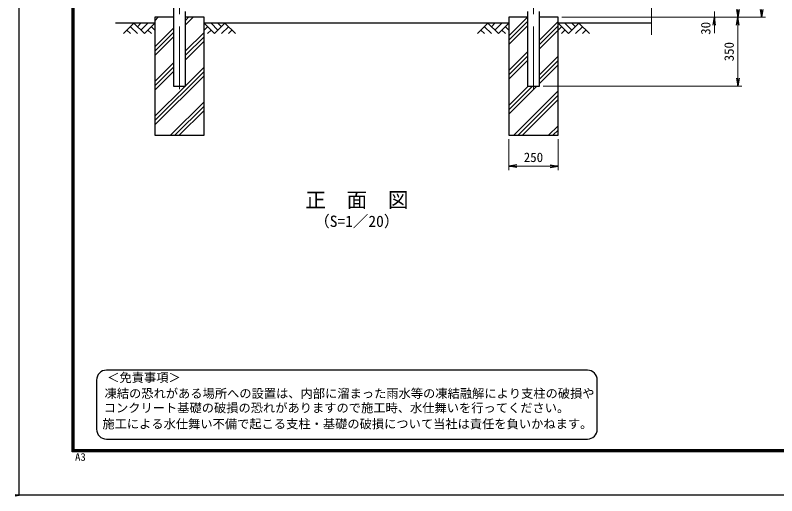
# Model space of a CAD drawing. Units: millimetres, scale not verified. Extents: x -4210 to 4210, y -2971 to 2972.
# Drawn here: x -4210 to -337, y -2971 to -528 of the extents above; entities that cross this region are included whole.
import ezdxf
from ezdxf.enums import TextEntityAlignment as Align

# ---------------------------------------------------------------- set-up
doc = ezdxf.new("R2010")
doc.units = ezdxf.units.MM
doc.header["$LTSCALE"] = 10
doc.linetypes.add('USER1', pattern=[50.8, 31.75, -6.35, 6.35, -6.35])
for name, color, linetype, lineweight in [('0-0_D-STR1', 1, 'Continuous', 25), ('0-2_D-BMK', 2, 'USER1', 13), ('0-4_D-STR-DIM', 7, 'Continuous', 13), ('0-5_0', 7, 'Continuous', 25), ('0-7_D-DCR-HCH', 7, 'Continuous', 13), ('0-8_D-STR4', 7, 'Continuous', 25), ('0-9_D-BGD', 7, 'Continuous', 25), ('0-B_D-TTL-TXT', 7, 'Continuous', 25), ('0-C_D-TTL', 7, 'Continuous', 25)]:
    doc.layers.add(name, color=color, linetype=linetype, lineweight=lineweight)
doc.styles.add('ＭＳ ゴシック', font='')
doc.styles.get('ＭＳ ゴシック').set_extended_font_data('MS Gothic')

# ---------------------------------------------------------------- blocks, each defined once
blk = doc.blocks.new('_Open')
at = {"layer": '0-5_0'}
blk.add_line((-10, 1.667), (0, 0), dxfattribs=at)
blk.add_lwpolyline([(-10, -1.667), (0, 0), (-10, 0)], dxfattribs=at)

msp = doc.modelspace()

# ---------------------------------------------------------------- linework, layer by layer
at = {"layer": '0-0_D-STR1'}
for points in [[(-3404.9, 1718.33), (-3404.9, -888.11), (-3344.4, -888.11), (-3344.4, -508.11)], [(-1604.9, -508.11), (-1604.9, -888.11), (-1544.4, -888.11), (-1544.4, -508.11)]]:
    msp.add_lwpolyline(points, dxfattribs=at)
at = {"layer": '0-2_D-BMK'}
for p, q in [((-3374.65, -903.11), (-3374.65, 1746.89)), ((-1574.65, -903.11), (-1574.65, 1746.89))]:
    msp.add_line(p, q, dxfattribs=at)
at = {"layer": '0-4_D-STR-DIM'}
for p, q in [((-974.65, 351.24), (-974.65, -628.11)), ((-1429.65, -538.11), (-634.65, -538.11)), ((-1429.65, -538.11), (-394.65, -538.11)), ((-1429.65, -538.11), (-514.65, -538.11)), ((-1429.65, -538.11), (-514.65, -538.11)), ((-654.65, -508.11), (-654.65, -538.11)), ((-654.65, -578.11), (-654.65, -618.11)), ((-534.65, -578.11), (-534.65, -848.11)), ((-1524.4, -888.11), (-514.65, -888.11)), ((-1699.65, -1158.11), (-1699.65, -1315.42)), ((-1449.65, -1158.11), (-1449.65, -1315.42)), ((-1659.65, -1295.42), (-1489.65, -1295.42))]:
    msp.add_line(p, q, dxfattribs=at)
at = {"layer": '0-5_0'}
msp.add_line((-4209.68, -2964.77), (-4189.68, -2968.11), dxfattribs=at)
msp.add_lwpolyline([(-4209.68, -2971.44), (-4189.68, -2968.11), (-4209.68, -2968.11)], dxfattribs=at)
at = {"layer": '0-7_D-DCR-HCH'}
for p, q in [((-3499.65, -555.31), (-3482.45, -538.11)), ((-3344.4, -576.84), (-3305.67, -538.11)), ((-3344.4, -554.74), (-3327.77, -538.11)), ((-1699.65, -632.44), (-1605.32, -538.11)), ((-3606.08, -568.11), (-3659.29, -621.32)), ((-3606.08, -568.11), (-3552.87, -621.32)), ((-3588.34, -585.84), (-3570.6, -568.11)), ((-3570.6, -603.58), (-3535.13, -568.11)), ((-3552.87, -621.32), (-3499.65, -568.11)), ((-3196.44, -621.32), (-3249.65, -568.11)), ((-3178.7, -603.58), (-3214.18, -568.11)), ((-3143.23, -568.11), (-3196.44, -621.32)), ((-3160.87, -585.94), (-3178.7, -568.11)), ((-3143.23, -568.11), (-3090.02, -621.32)), ((-1806.08, -568.11), (-1859.29, -621.32)), ((-1806.08, -568.11), (-1752.87, -621.32)), ((-1788.34, -585.84), (-1770.6, -568.11)), ((-1770.6, -603.58), (-1735.13, -568.11)), ((-1752.87, -621.32), (-1699.65, -568.11)), ((-1699.65, -654.54), (-1604.9, -559.79)), ((-1544.4, -653.97), (-1449.65, -559.22)), ((-1396.44, -621.32), (-1449.65, -568.11)), ((-1378.7, -603.58), (-1414.18, -568.11)), ((-1343.23, -568.11), (-1396.44, -621.32)), ((-1360.87, -585.94), (-1378.7, -568.11)), ((-1343.23, -568.11), (-1290.02, -621.32)), ((-3641.55, -603.58), (-3623.73, -621.32)), ((-3623.81, -585.84), (-3588.18, -621.32)), ((-3535.13, -603.58), (-3517.31, -621.32)), ((-3517.39, -585.84), (-3499.65, -603.5)), ((-3499.65, -687.9), (-3404.9, -593.15)), ((-3499.65, -709.99), (-3404.9, -615.24)), ((-3344.4, -709.42), (-3249.65, -614.67)), ((-3231.92, -585.84), (-3249.65, -603.5)), ((-3214.18, -603.58), (-3232, -621.32)), ((-3125.49, -585.84), (-3161.13, -621.32)), ((-3107.75, -603.58), (-3125.57, -621.32)), ((-1841.55, -603.58), (-1823.73, -621.32)), ((-1823.81, -585.84), (-1788.18, -621.32)), ((-1735.13, -603.58), (-1717.31, -621.32)), ((-1717.39, -585.84), (-1699.65, -603.5)), ((-1699.65, -676.63), (-1604.9, -581.88)), ((-1544.4, -676.06), (-1449.65, -581.31)), ((-1544.4, -698.16), (-1449.65, -603.41)), ((-1431.92, -585.84), (-1449.65, -603.5)), ((-1414.18, -603.58), (-1432, -621.32)), ((-1325.49, -585.84), (-1361.13, -621.32)), ((-1307.75, -603.58), (-1325.57, -621.32)), ((-3499.65, -732.09), (-3404.9, -637.34)), ((-3344.4, -731.52), (-3249.65, -636.77)), ((-3344.4, -753.62), (-3249.65, -658.87)), ((-1699.65, -809.22), (-1604.9, -714.47)), ((-3499.65, -864.67), (-3404.9, -769.92)), ((-1699.65, -831.31), (-1604.9, -736.56)), ((-1699.65, -853.41), (-1604.9, -758.66)), ((-1544.4, -830.74), (-1449.65, -735.99)), ((-1544.4, -852.84), (-1449.65, -758.09)), ((-3499.65, -886.77), (-3404.9, -792.02)), ((-3344.4, -886.2), (-3249.65, -791.45)), ((-1544.4, -874.94), (-1449.65, -780.19)), ((-3499.65, -1063.55), (-3249.65, -813.55)), ((-3499.65, -908.87), (-3404.9, -814.12)), ((-3499.65, -1085.64), (-3249.65, -835.64)), ((-3499.65, -1041.45), (-3346.31, -888.11)), ((-1699.65, -1030.19), (-1557.57, -888.11)), ((-1699.65, -1008.09), (-1579.67, -888.11)), ((-1699.65, -985.99), (-1601.77, -888.11)), ((-1674.99, -1138.11), (-1449.65, -912.77)), ((-1652.89, -1138.11), (-1449.65, -934.87)), ((-1630.8, -1138.11), (-1449.65, -956.96)), ((-3419.53, -1138.11), (-3249.65, -968.23)), ((-3397.44, -1138.11), (-3249.65, -990.32)), ((-3375.34, -1138.11), (-3249.65, -1012.42)), ((-1498.21, -1138.11), (-1449.65, -1089.55)), ((-1476.12, -1138.11), (-1449.65, -1111.64)), ((-1454.02, -1138.11), (-1449.65, -1133.74))]:
    msp.add_line(p, q, dxfattribs=at)
at = {"layer": '0-8_D-STR4'}
for p, q in [((-3404.9, -538.11), (-3499.65, -538.11)), ((-3249.65, -538.11), (-3344.4, -538.11)), ((-1449.65, -538.11), (-1544.4, -538.11))]:
    msp.add_line(p, q, dxfattribs=at)
for points in [[(-3499.65, -538.11), (-3499.65, -1138.11), (-3249.65, -1138.11), (-3249.65, -538.11)], [(-1604.9, -538.11), (-1699.65, -538.11), (-1699.65, -1138.11), (-1449.65, -1138.11), (-1449.65, -538.11)]]:
    msp.add_lwpolyline(points, dxfattribs=at)
at = {"layer": '0-9_D-BGD'}
for p, q in [((-3499.65, -568.11), (-3699.65, -568.11)), ((-1699.65, -568.11), (-3249.65, -568.11)), ((-974.65, -568.11), (-1449.65, -568.11))]:
    msp.add_line(p, q, dxfattribs=at)
at = {"layer": '0-B_D-TTL-TXT', "color": 2}
for p, q in [((-1300.18, -2332.8), (-3745.73, -2332.8)), ((-3795.73, -2382.8), (-3795.73, -2632.8)), ((-1250.18, -2632.8), (-1250.18, -2382.8)), ((-3745.73, -2682.8), (-1300.18, -2682.8))]:
    msp.add_line(p, q, dxfattribs=at)
for centre, start, end in [((-3745.73, -2382.8), 90, 180), ((-1300.18, -2382.8), 0, 90), ((-3745.73, -2632.8), 180, 270), ((-1300.18, -2632.8), 270, 0)]:
    msp.add_arc(centre, 50, start, end, dxfattribs=at)
at = {"layer": '0-C_D-TTL', "color": 2}
msp.add_lwpolyline([(-4189.68, 2971.89), (4210.32, 2971.89), (4210.32, -2968.11), (-4189.68, -2968.11)], close=True, dxfattribs=at)
at = {"layer": '0-C_D-TTL'}
for points in [[(-3919.68, 2751.89), (3940.32, 2751.89), (3940.32, -2748.11), (-3919.68, -2748.11)], [(-3917.18, 2749.39), (3937.82, 2749.39), (3937.82, -2745.61), (-3917.18, -2745.61)], [(-3914.68, 2746.89), (3935.32, 2746.89), (3935.32, -2743.11), (-3914.68, -2743.11)], [(-3912.18, 2744.39), (3932.82, 2744.39), (3932.82, -2740.61), (-3912.18, -2740.61)], [(-3909.68, 2741.89), (3930.32, 2741.89), (3930.32, -2738.11), (-3909.68, -2738.11)]]:
    msp.add_lwpolyline(points, close=True, dxfattribs=at)

# ---------------------------------------------------------------- block references
at = {"layer": '0-4_D-STR-DIM', "xscale": 4, "yscale": 4}
for p, rotation in [((-534.65, -538.11), 270), ((-414.65, -538.11), 270), ((-654.65, -538.11), 90), ((-534.65, -538.11), 90), ((-534.65, -888.11), 270), ((-1699.65, -1295.42), 180)]:
    msp.add_blockref('_Open', p, dxfattribs=dict(at, rotation=rotation))
msp.add_blockref('_Open', (-1449.65, -1295.42), dxfattribs=at)

# ---------------------------------------------------------------- texts
at = {"layer": '0-4_D-STR-DIM', "style": 'ＭＳ ゴシック'}
for s, p in [('30', (-660.26, -626.99)), ('350', (-541.4, -761.98))]:
    msp.add_text(s, height=48.09, rotation=90, dxfattribs=at).set_placement(p, align=Align.BOTTOM_LEFT)
msp.add_text('250', height=48.09, dxfattribs=at).set_placement((-1623.65, -1288.67), align=Align.BOTTOM_LEFT)
at = {"layer": '0-B_D-TTL-TXT', "style": 'ＭＳ ゴシック'}
for s, height, p in [('正\u3000面\u3000図', 76.98, (-2734.55, -1528.5)), ('（S=1／20）', 57.7, (-2689.07, -1621.69)), ('＜免責事項＞ \u3000\u3000', 45.67, (-3742.02, -2406.98)), ('凍結の恐れがある場所への設置は、内部に溜まった雨水等の凍結融解により支柱の破損や', 45.67, (-3755.54, -2487.48)), ('コンクリート基礎の破損の恐れがありますので施工時、水仕舞いを行ってください。', 45.67, (-3759.66, -2560.9)), ('施工による水仕舞い不備で起こる支柱・基礎の破損について当社は責任を負いかねます。 ', 45.67, (-3766.65, -2642.39))]:
    msp.add_text(s, height=height, dxfattribs=at).set_placement(p, align=Align.BOTTOM_LEFT)
at = {"layer": '0-C_D-TTL', "style": 'ＭＳ ゴシック', "width": 1.05}
msp.add_text('A3', height=38.49, dxfattribs=at).set_placement((-3905.77, -2804.92), align=Align.BOTTOM_LEFT)

doc.saveas('drawing.dxf')
